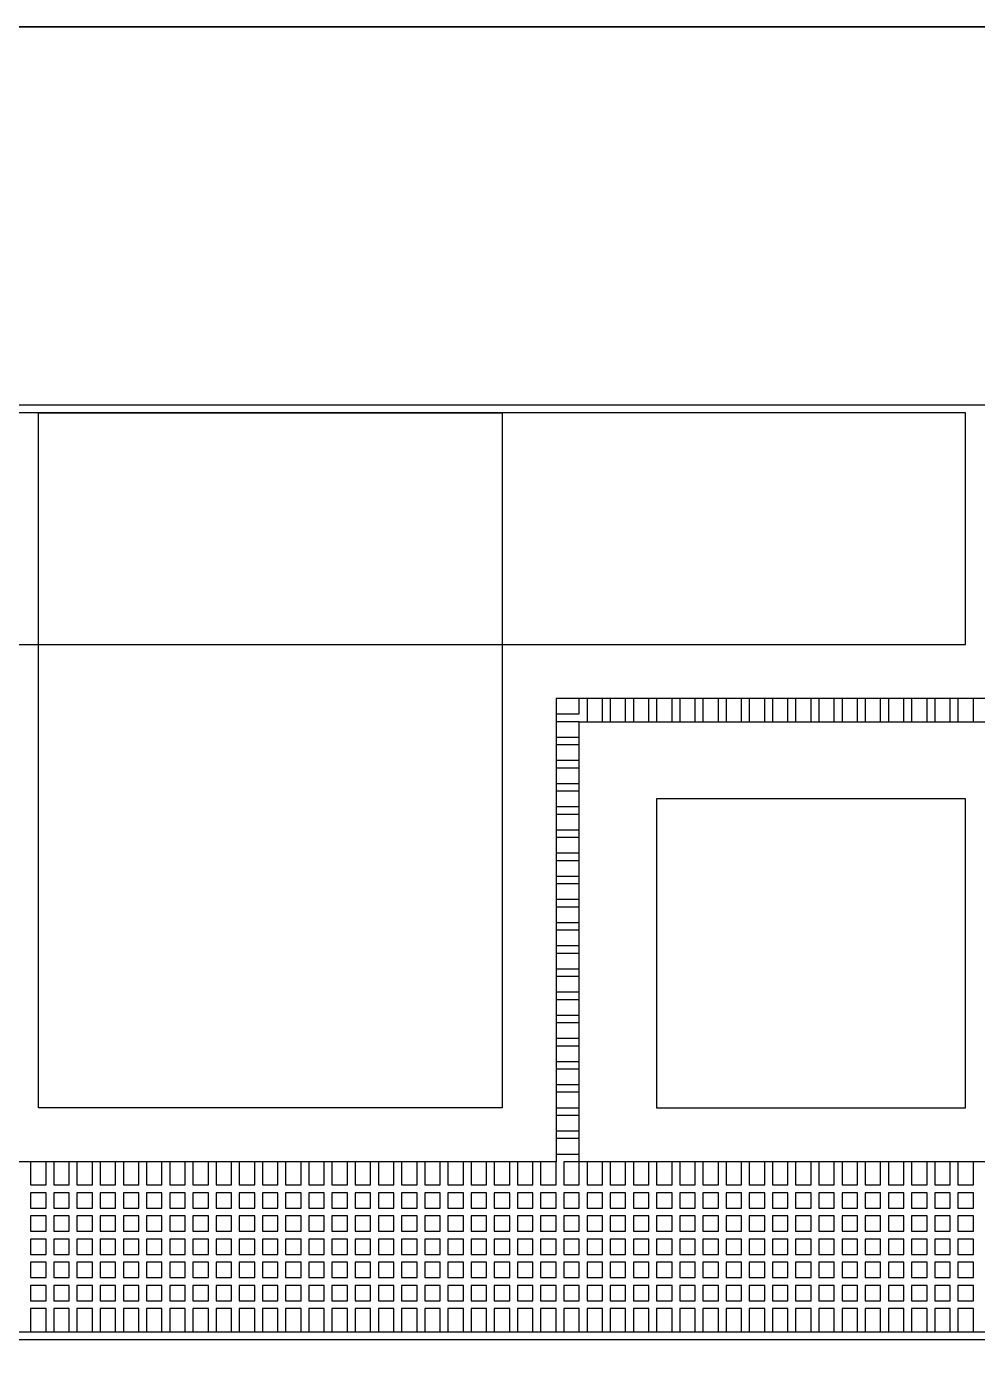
# Model space of a CAD drawing. Header units: millimetres. Extents: x 818 to 1306, y 1648 to 2013.
# Drawn here: x 956.1893 to 956.2508, y 1841.3461 to 1841.4327 of the extents above; entities that cross this region are included whole.
import ezdxf

# ---------------------------------------------------------------- set-up
doc = ezdxf.new("R2010")
doc.units = ezdxf.units.MM
doc.linetypes.add('CENTER', pattern=[2, 1.25, -0.25, 0.25, -0.25])
for name, color, linetype in [('111_000', 3, 'Continuous'), ('112_000', 3, 'Continuous'), ('113_000', 3, 'Continuous'), ('114_000', 3, 'Continuous'), ('192_000', 3, 'Continuous'), ('249_254', 3, 'Continuous'), ('center', 1, 'CENTER')]:
    doc.layers.add(name, color=color, linetype=linetype)
doc.layers.add('尺寸线 DIM', color=3, linetype='Continuous', lineweight=15)

# ---------------------------------------------------------------- blocks, each defined once
blk = doc.blocks.new('NV3006A1N_PAD')
at = {"layer": '111_000'}
for points in [[(-5.045, 0.2815), (-5.045, 0.2965), (-4.955, 0.2965), (-4.955, 0.2815), (-5.045, 0.2815)], [(-4.985, 0.2515), (-4.985, 0.2965), (-5.015, 0.2965), (-5.015, 0.2515), (-4.985, 0.2515)], [(-5.045, 0.2515), (-5.045, 0.2715), (-5.025, 0.2715), (-5.025, 0.2515), (-5.045, 0.2515)]]:
    blk.add_lwpolyline(points, dxfattribs=at)
at = {"layer": '112_000'}
for points in [[(-5.045, 0.2815), (-5.045, 0.2965), (-4.955, 0.2965), (-4.955, 0.2815), (-5.045, 0.2815)], [(-4.985, 0.2515), (-4.985, 0.2965), (-5.015, 0.2965), (-5.015, 0.2515), (-4.985, 0.2515)], [(-5.045, 0.2515), (-5.045, 0.2715), (-5.025, 0.2715), (-5.025, 0.2515), (-5.045, 0.2515)]]:
    blk.add_lwpolyline(points, dxfattribs=at)
at = {"layer": '113_000'}
for points in [[(-4.9405, 0.2965), (-4.9405, 0.237), (-5.0595, 0.237), (-5.0595, 0.248), (-5.02, 0.248), (-5.02, 0.2765), (-5.0485, 0.2765), (-5.0485, 0.248), (-5.0595, 0.248), (-5.0595, 0.2965), (-5.0485, 0.2965), (-5.0485, 0.278), (-5.0185, 0.278), (-5.0185, 0.248), (-4.9815, 0.248), (-4.9815, 0.278), (-4.9515, 0.278), (-4.9515, 0.2965), (-4.9405, 0.2965)], [(-5.045, 0.2815), (-5.045, 0.2965), (-4.955, 0.2965), (-4.955, 0.2815), (-5.045, 0.2815)], [(-4.985, 0.2515), (-4.985, 0.2965), (-5.015, 0.2965), (-5.015, 0.2515), (-4.985, 0.2515)], [(-5.045, 0.2515), (-5.045, 0.2715), (-5.025, 0.2715), (-5.025, 0.2515), (-5.045, 0.2515)]]:
    blk.add_lwpolyline(points, dxfattribs=at)
at = {"layer": '114_000'}
for points in [[(-5.045, 0.2815), (-5.045, 0.2965), (-4.955, 0.2965), (-4.955, 0.2815), (-5.045, 0.2815)], [(-4.985, 0.2515), (-4.985, 0.2965), (-5.015, 0.2965), (-5.015, 0.2515), (-4.985, 0.2515)], [(-5.0455, 0.2765), (-5.0455, 0.278), (-5.0445, 0.278), (-5.0445, 0.2765), (-5.0455, 0.2765)], [(-5.044, 0.2765), (-5.044, 0.278), (-5.043, 0.278), (-5.043, 0.2765), (-5.044, 0.2765)], [(-5.0425, 0.2765), (-5.0425, 0.278), (-5.0415, 0.278), (-5.0415, 0.2765), (-5.0425, 0.2765)], [(-5.041, 0.2765), (-5.041, 0.278), (-5.04, 0.278), (-5.04, 0.2765), (-5.041, 0.2765)], [(-5.0395, 0.2765), (-5.0395, 0.278), (-5.0385, 0.278), (-5.0385, 0.2765), (-5.0395, 0.2765)], [(-5.038, 0.2765), (-5.038, 0.278), (-5.037, 0.278), (-5.037, 0.2765), (-5.038, 0.2765)], [(-5.0365, 0.2765), (-5.0365, 0.278), (-5.0355, 0.278), (-5.0355, 0.2765), (-5.0365, 0.2765)], [(-5.035, 0.2765), (-5.035, 0.278), (-5.034, 0.278), (-5.034, 0.2765), (-5.035, 0.2765)], [(-5.0335, 0.2765), (-5.0335, 0.278), (-5.0325, 0.278), (-5.0325, 0.2765), (-5.0335, 0.2765)], [(-5.032, 0.2765), (-5.032, 0.278), (-5.031, 0.278), (-5.031, 0.2765), (-5.032, 0.2765)], [(-5.0305, 0.2765), (-5.0305, 0.278), (-5.0295, 0.278), (-5.0295, 0.2765), (-5.0305, 0.2765)], [(-5.029, 0.2765), (-5.029, 0.278), (-5.028, 0.278), (-5.028, 0.2765), (-5.029, 0.2765)], [(-5.0275, 0.2765), (-5.0275, 0.278), (-5.0265, 0.278), (-5.0265, 0.2765), (-5.0275, 0.2765)], [(-5.026, 0.2765), (-5.026, 0.278), (-5.025, 0.278), (-5.025, 0.2765), (-5.026, 0.2765)], [(-5.0245, 0.2765), (-5.0245, 0.278), (-5.0235, 0.278), (-5.0235, 0.2765), (-5.0245, 0.2765)], [(-5.023, 0.2765), (-5.023, 0.278), (-5.022, 0.278), (-5.022, 0.2765), (-5.023, 0.2765)], [(-5.0215, 0.2765), (-5.0215, 0.278), (-5.0205, 0.278), (-5.0205, 0.2765), (-5.0215, 0.2765)], [(-5.02, 0.277), (-5.02, 0.278), (-5.0185, 0.278), (-5.0185, 0.277), (-5.02, 0.277)], [(-5.02, 0.2755), (-5.02, 0.2765), (-5.0185, 0.2765), (-5.0185, 0.2755), (-5.02, 0.2755)], [(-5.02, 0.274), (-5.02, 0.275), (-5.0185, 0.275), (-5.0185, 0.274), (-5.02, 0.274)], [(-5.02, 0.2725), (-5.02, 0.2735), (-5.0185, 0.2735), (-5.0185, 0.2725), (-5.02, 0.2725)], [(-5.02, 0.271), (-5.02, 0.272), (-5.0185, 0.272), (-5.0185, 0.271), (-5.02, 0.271)], [(-5.045, 0.2515), (-5.045, 0.2715), (-5.025, 0.2715), (-5.025, 0.2515), (-5.045, 0.2515)], [(-5.02, 0.2695), (-5.02, 0.2705), (-5.0185, 0.2705), (-5.0185, 0.2695), (-5.02, 0.2695)], [(-5.02, 0.268), (-5.02, 0.269), (-5.0185, 0.269), (-5.0185, 0.268), (-5.02, 0.268)], [(-5.02, 0.2665), (-5.02, 0.2675), (-5.0185, 0.2675), (-5.0185, 0.2665), (-5.02, 0.2665)], [(-5.02, 0.265), (-5.02, 0.266), (-5.0185, 0.266), (-5.0185, 0.265), (-5.02, 0.265)], [(-5.02, 0.2635), (-5.02, 0.2645), (-5.0185, 0.2645), (-5.0185, 0.2635), (-5.02, 0.2635)], [(-5.02, 0.262), (-5.02, 0.263), (-5.0185, 0.263), (-5.0185, 0.262), (-5.02, 0.262)], [(-5.02, 0.2605), (-5.02, 0.2615), (-5.0185, 0.2615), (-5.0185, 0.2605), (-5.02, 0.2605)], [(-5.02, 0.259), (-5.02, 0.26), (-5.0185, 0.26), (-5.0185, 0.259), (-5.02, 0.259)], [(-5.02, 0.2575), (-5.02, 0.2585), (-5.0185, 0.2585), (-5.0185, 0.2575), (-5.02, 0.2575)], [(-5.02, 0.256), (-5.02, 0.257), (-5.0185, 0.257), (-5.0185, 0.256), (-5.02, 0.256)], [(-5.02, 0.2545), (-5.02, 0.2555), (-5.0185, 0.2555), (-5.0185, 0.2545), (-5.02, 0.2545)], [(-5.02, 0.253), (-5.02, 0.254), (-5.0185, 0.254), (-5.0185, 0.253), (-5.02, 0.253)], [(-5.02, 0.2515), (-5.02, 0.2525), (-5.0185, 0.2525), (-5.0185, 0.2515), (-5.02, 0.2515)], [(-5.02, 0.25), (-5.02, 0.251), (-5.0185, 0.251), (-5.0185, 0.25), (-5.02, 0.25)], [(-5.02, 0.2485), (-5.02, 0.2495), (-5.0185, 0.2495), (-5.0185, 0.2485), (-5.02, 0.2485)], [(-5.0455, 0.2465), (-5.0455, 0.248), (-5.0445, 0.248), (-5.0445, 0.2465), (-5.0455, 0.2465)], [(-5.044, 0.2465), (-5.044, 0.248), (-5.043, 0.248), (-5.043, 0.2465), (-5.044, 0.2465)], [(-5.0425, 0.2465), (-5.0425, 0.248), (-5.0415, 0.248), (-5.0415, 0.2465), (-5.0425, 0.2465)], [(-5.041, 0.2465), (-5.041, 0.248), (-5.04, 0.248), (-5.04, 0.2465), (-5.041, 0.2465)], [(-5.0395, 0.2465), (-5.0395, 0.248), (-5.0385, 0.248), (-5.0385, 0.2465), (-5.0395, 0.2465)], [(-5.038, 0.2465), (-5.038, 0.248), (-5.037, 0.248), (-5.037, 0.2465), (-5.038, 0.2465)], [(-5.0365, 0.2465), (-5.0365, 0.248), (-5.0355, 0.248), (-5.0355, 0.2465), (-5.0365, 0.2465)], [(-5.035, 0.2465), (-5.035, 0.248), (-5.034, 0.248), (-5.034, 0.2465), (-5.035, 0.2465)], [(-5.0335, 0.2465), (-5.0335, 0.248), (-5.0325, 0.248), (-5.0325, 0.2465), (-5.0335, 0.2465)], [(-5.032, 0.2465), (-5.032, 0.248), (-5.031, 0.248), (-5.031, 0.2465), (-5.032, 0.2465)], [(-5.0305, 0.2465), (-5.0305, 0.248), (-5.0295, 0.248), (-5.0295, 0.2465), (-5.0305, 0.2465)], [(-5.029, 0.2465), (-5.029, 0.248), (-5.028, 0.248), (-5.028, 0.2465), (-5.029, 0.2465)], [(-5.0275, 0.2465), (-5.0275, 0.248), (-5.0265, 0.248), (-5.0265, 0.2465), (-5.0275, 0.2465)], [(-5.026, 0.2465), (-5.026, 0.248), (-5.025, 0.248), (-5.025, 0.2465), (-5.026, 0.2465)], [(-5.0245, 0.2465), (-5.0245, 0.248), (-5.0235, 0.248), (-5.0235, 0.2465), (-5.0245, 0.2465)], [(-5.023, 0.2465), (-5.023, 0.248), (-5.022, 0.248), (-5.022, 0.2465), (-5.023, 0.2465)], [(-5.0215, 0.2465), (-5.0215, 0.248), (-5.0205, 0.248), (-5.0205, 0.2465), (-5.0215, 0.2465)], [(-5.02, 0.2465), (-5.02, 0.248), (-5.019, 0.248), (-5.019, 0.2465), (-5.02, 0.2465)], [(-5.0185, 0.2465), (-5.0185, 0.248), (-5.0175, 0.248), (-5.0175, 0.2465), (-5.0185, 0.2465)], [(-5.017, 0.2465), (-5.017, 0.248), (-5.016, 0.248), (-5.016, 0.2465), (-5.017, 0.2465)], [(-5.0155, 0.2465), (-5.0155, 0.248), (-5.0145, 0.248), (-5.0145, 0.2465), (-5.0155, 0.2465)], [(-5.014, 0.2465), (-5.014, 0.248), (-5.013, 0.248), (-5.013, 0.2465), (-5.014, 0.2465)], [(-5.0125, 0.2465), (-5.0125, 0.248), (-5.0115, 0.248), (-5.0115, 0.2465), (-5.0125, 0.2465)], [(-5.011, 0.2465), (-5.011, 0.248), (-5.01, 0.248), (-5.01, 0.2465), (-5.011, 0.2465)], [(-5.0095, 0.2465), (-5.0095, 0.248), (-5.0085, 0.248), (-5.0085, 0.2465), (-5.0095, 0.2465)], [(-5.008, 0.2465), (-5.008, 0.248), (-5.007, 0.248), (-5.007, 0.2465), (-5.008, 0.2465)], [(-5.0065, 0.2465), (-5.0065, 0.248), (-5.0055, 0.248), (-5.0055, 0.2465), (-5.0065, 0.2465)], [(-5.005, 0.2465), (-5.005, 0.248), (-5.004, 0.248), (-5.004, 0.2465), (-5.005, 0.2465)], [(-5.0035, 0.2465), (-5.0035, 0.248), (-5.0025, 0.248), (-5.0025, 0.2465), (-5.0035, 0.2465)], [(-5.002, 0.2465), (-5.002, 0.248), (-5.001, 0.248), (-5.001, 0.2465), (-5.002, 0.2465)], [(-5.0005, 0.2465), (-5.0005, 0.248), (-4.9995, 0.248), (-4.9995, 0.2465), (-5.0005, 0.2465)], [(-4.999, 0.2465), (-4.999, 0.248), (-4.998, 0.248), (-4.998, 0.2465), (-4.999, 0.2465)], [(-4.9975, 0.2465), (-4.9975, 0.248), (-4.9965, 0.248), (-4.9965, 0.2465), (-4.9975, 0.2465)], [(-4.996, 0.2465), (-4.996, 0.248), (-4.995, 0.248), (-4.995, 0.2465), (-4.996, 0.2465)], [(-4.9945, 0.2465), (-4.9945, 0.248), (-4.9935, 0.248), (-4.9935, 0.2465), (-4.9945, 0.2465)], [(-4.993, 0.2465), (-4.993, 0.248), (-4.992, 0.248), (-4.992, 0.2465), (-4.993, 0.2465)], [(-4.9915, 0.2465), (-4.9915, 0.248), (-4.9905, 0.248), (-4.9905, 0.2465), (-4.9915, 0.2465)], [(-4.99, 0.2465), (-4.99, 0.248), (-4.989, 0.248), (-4.989, 0.2465), (-4.99, 0.2465)], [(-4.9885, 0.2465), (-4.9885, 0.248), (-4.9875, 0.248), (-4.9875, 0.2465), (-4.9885, 0.2465)], [(-4.987, 0.2465), (-4.987, 0.248), (-4.986, 0.248), (-4.986, 0.2465), (-4.987, 0.2465)], [(-4.9855, 0.2465), (-4.9855, 0.248), (-4.9845, 0.248), (-4.9845, 0.2465), (-4.9855, 0.2465)], [(-5.0455, 0.245), (-5.0455, 0.246), (-5.0445, 0.246), (-5.0445, 0.245), (-5.0455, 0.245)], [(-5.044, 0.245), (-5.044, 0.246), (-5.043, 0.246), (-5.043, 0.245), (-5.044, 0.245)], [(-5.0425, 0.245), (-5.0425, 0.246), (-5.0415, 0.246), (-5.0415, 0.245), (-5.0425, 0.245)], [(-5.041, 0.245), (-5.041, 0.246), (-5.04, 0.246), (-5.04, 0.245), (-5.041, 0.245)], [(-5.0395, 0.245), (-5.0395, 0.246), (-5.0385, 0.246), (-5.0385, 0.245), (-5.0395, 0.245)], [(-5.038, 0.245), (-5.038, 0.246), (-5.037, 0.246), (-5.037, 0.245), (-5.038, 0.245)], [(-5.0365, 0.245), (-5.0365, 0.246), (-5.0355, 0.246), (-5.0355, 0.245), (-5.0365, 0.245)], [(-5.035, 0.245), (-5.035, 0.246), (-5.034, 0.246), (-5.034, 0.245), (-5.035, 0.245)], [(-5.0335, 0.245), (-5.0335, 0.246), (-5.0325, 0.246), (-5.0325, 0.245), (-5.0335, 0.245)], [(-5.032, 0.245), (-5.032, 0.246), (-5.031, 0.246), (-5.031, 0.245), (-5.032, 0.245)], [(-5.0305, 0.245), (-5.0305, 0.246), (-5.0295, 0.246), (-5.0295, 0.245), (-5.0305, 0.245)], [(-5.029, 0.245), (-5.029, 0.246), (-5.028, 0.246), (-5.028, 0.245), (-5.029, 0.245)], [(-5.0275, 0.245), (-5.0275, 0.246), (-5.0265, 0.246), (-5.0265, 0.245), (-5.0275, 0.245)], [(-5.026, 0.245), (-5.026, 0.246), (-5.025, 0.246), (-5.025, 0.245), (-5.026, 0.245)], [(-5.0245, 0.245), (-5.0245, 0.246), (-5.0235, 0.246), (-5.0235, 0.245), (-5.0245, 0.245)], [(-5.023, 0.245), (-5.023, 0.246), (-5.022, 0.246), (-5.022, 0.245), (-5.023, 0.245)], [(-5.0215, 0.245), (-5.0215, 0.246), (-5.0205, 0.246), (-5.0205, 0.245), (-5.0215, 0.245)], [(-5.02, 0.245), (-5.02, 0.246), (-5.019, 0.246), (-5.019, 0.245), (-5.02, 0.245)], [(-5.0185, 0.245), (-5.0185, 0.246), (-5.0175, 0.246), (-5.0175, 0.245), (-5.0185, 0.245)], [(-5.017, 0.245), (-5.017, 0.246), (-5.016, 0.246), (-5.016, 0.245), (-5.017, 0.245)], [(-5.0155, 0.245), (-5.0155, 0.246), (-5.0145, 0.246), (-5.0145, 0.245), (-5.0155, 0.245)], [(-5.014, 0.245), (-5.014, 0.246), (-5.013, 0.246), (-5.013, 0.245), (-5.014, 0.245)], [(-5.0125, 0.245), (-5.0125, 0.246), (-5.0115, 0.246), (-5.0115, 0.245), (-5.0125, 0.245)], [(-5.011, 0.245), (-5.011, 0.246), (-5.01, 0.246), (-5.01, 0.245), (-5.011, 0.245)], [(-5.0095, 0.245), (-5.0095, 0.246), (-5.0085, 0.246), (-5.0085, 0.245), (-5.0095, 0.245)], [(-5.008, 0.245), (-5.008, 0.246), (-5.007, 0.246), (-5.007, 0.245), (-5.008, 0.245)], [(-5.0065, 0.245), (-5.0065, 0.246), (-5.0055, 0.246), (-5.0055, 0.245), (-5.0065, 0.245)], [(-5.005, 0.245), (-5.005, 0.246), (-5.004, 0.246), (-5.004, 0.245), (-5.005, 0.245)], [(-5.0035, 0.245), (-5.0035, 0.246), (-5.0025, 0.246), (-5.0025, 0.245), (-5.0035, 0.245)], [(-5.002, 0.245), (-5.002, 0.246), (-5.001, 0.246), (-5.001, 0.245), (-5.002, 0.245)], [(-5.0005, 0.245), (-5.0005, 0.246), (-4.9995, 0.246), (-4.9995, 0.245), (-5.0005, 0.245)], [(-4.999, 0.245), (-4.999, 0.246), (-4.998, 0.246), (-4.998, 0.245), (-4.999, 0.245)], [(-4.9975, 0.245), (-4.9975, 0.246), (-4.9965, 0.246), (-4.9965, 0.245), (-4.9975, 0.245)], [(-4.996, 0.245), (-4.996, 0.246), (-4.995, 0.246), (-4.995, 0.245), (-4.996, 0.245)], [(-4.9945, 0.245), (-4.9945, 0.246), (-4.9935, 0.246), (-4.9935, 0.245), (-4.9945, 0.245)], [(-4.993, 0.245), (-4.993, 0.246), (-4.992, 0.246), (-4.992, 0.245), (-4.993, 0.245)], [(-4.9915, 0.245), (-4.9915, 0.246), (-4.9905, 0.246), (-4.9905, 0.245), (-4.9915, 0.245)], [(-4.99, 0.245), (-4.99, 0.246), (-4.989, 0.246), (-4.989, 0.245), (-4.99, 0.245)], [(-4.9885, 0.245), (-4.9885, 0.246), (-4.9875, 0.246), (-4.9875, 0.245), (-4.9885, 0.245)], [(-4.987, 0.245), (-4.987, 0.246), (-4.986, 0.246), (-4.986, 0.245), (-4.987, 0.245)], [(-4.9855, 0.245), (-4.9855, 0.246), (-4.9845, 0.246), (-4.9845, 0.245), (-4.9855, 0.245)], [(-5.0455, 0.2435), (-5.0455, 0.2445), (-5.0445, 0.2445), (-5.0445, 0.2435), (-5.0455, 0.2435)], [(-5.044, 0.2435), (-5.044, 0.2445), (-5.043, 0.2445), (-5.043, 0.2435), (-5.044, 0.2435)], [(-5.0425, 0.2435), (-5.0425, 0.2445), (-5.0415, 0.2445), (-5.0415, 0.2435), (-5.0425, 0.2435)], [(-5.041, 0.2435), (-5.041, 0.2445), (-5.04, 0.2445), (-5.04, 0.2435), (-5.041, 0.2435)], [(-5.0395, 0.2435), (-5.0395, 0.2445), (-5.0385, 0.2445), (-5.0385, 0.2435), (-5.0395, 0.2435)], [(-5.038, 0.2435), (-5.038, 0.2445), (-5.037, 0.2445), (-5.037, 0.2435), (-5.038, 0.2435)], [(-5.0365, 0.2435), (-5.0365, 0.2445), (-5.0355, 0.2445), (-5.0355, 0.2435), (-5.0365, 0.2435)], [(-5.035, 0.2435), (-5.035, 0.2445), (-5.034, 0.2445), (-5.034, 0.2435), (-5.035, 0.2435)], [(-5.0335, 0.2435), (-5.0335, 0.2445), (-5.0325, 0.2445), (-5.0325, 0.2435), (-5.0335, 0.2435)], [(-5.032, 0.2435), (-5.032, 0.2445), (-5.031, 0.2445), (-5.031, 0.2435), (-5.032, 0.2435)], [(-5.0305, 0.2435), (-5.0305, 0.2445), (-5.0295, 0.2445), (-5.0295, 0.2435), (-5.0305, 0.2435)], [(-5.029, 0.2435), (-5.029, 0.2445), (-5.028, 0.2445), (-5.028, 0.2435), (-5.029, 0.2435)], [(-5.0275, 0.2435), (-5.0275, 0.2445), (-5.0265, 0.2445), (-5.0265, 0.2435), (-5.0275, 0.2435)], [(-5.026, 0.2435), (-5.026, 0.2445), (-5.025, 0.2445), (-5.025, 0.2435), (-5.026, 0.2435)], [(-5.0245, 0.2435), (-5.0245, 0.2445), (-5.0235, 0.2445), (-5.0235, 0.2435), (-5.0245, 0.2435)], [(-5.023, 0.2435), (-5.023, 0.2445), (-5.022, 0.2445), (-5.022, 0.2435), (-5.023, 0.2435)], [(-5.0215, 0.2435), (-5.0215, 0.2445), (-5.0205, 0.2445), (-5.0205, 0.2435), (-5.0215, 0.2435)], [(-5.02, 0.2435), (-5.02, 0.2445), (-5.019, 0.2445), (-5.019, 0.2435), (-5.02, 0.2435)], [(-5.0185, 0.2435), (-5.0185, 0.2445), (-5.0175, 0.2445), (-5.0175, 0.2435), (-5.0185, 0.2435)], [(-5.017, 0.2435), (-5.017, 0.2445), (-5.016, 0.2445), (-5.016, 0.2435), (-5.017, 0.2435)], [(-5.0155, 0.2435), (-5.0155, 0.2445), (-5.0145, 0.2445), (-5.0145, 0.2435), (-5.0155, 0.2435)], [(-5.014, 0.2435), (-5.014, 0.2445), (-5.013, 0.2445), (-5.013, 0.2435), (-5.014, 0.2435)], [(-5.0125, 0.2435), (-5.0125, 0.2445), (-5.0115, 0.2445), (-5.0115, 0.2435), (-5.0125, 0.2435)], [(-5.011, 0.2435), (-5.011, 0.2445), (-5.01, 0.2445), (-5.01, 0.2435), (-5.011, 0.2435)], [(-5.0095, 0.2435), (-5.0095, 0.2445), (-5.0085, 0.2445), (-5.0085, 0.2435), (-5.0095, 0.2435)], [(-5.008, 0.2435), (-5.008, 0.2445), (-5.007, 0.2445), (-5.007, 0.2435), (-5.008, 0.2435)], [(-5.0065, 0.2435), (-5.0065, 0.2445), (-5.0055, 0.2445), (-5.0055, 0.2435), (-5.0065, 0.2435)], [(-5.005, 0.2435), (-5.005, 0.2445), (-5.004, 0.2445), (-5.004, 0.2435), (-5.005, 0.2435)], [(-5.0035, 0.2435), (-5.0035, 0.2445), (-5.0025, 0.2445), (-5.0025, 0.2435), (-5.0035, 0.2435)], [(-5.002, 0.2435), (-5.002, 0.2445), (-5.001, 0.2445), (-5.001, 0.2435), (-5.002, 0.2435)], [(-5.0005, 0.2435), (-5.0005, 0.2445), (-4.9995, 0.2445), (-4.9995, 0.2435), (-5.0005, 0.2435)], [(-4.999, 0.2435), (-4.999, 0.2445), (-4.998, 0.2445), (-4.998, 0.2435), (-4.999, 0.2435)], [(-4.9975, 0.2435), (-4.9975, 0.2445), (-4.9965, 0.2445), (-4.9965, 0.2435), (-4.9975, 0.2435)], [(-4.996, 0.2435), (-4.996, 0.2445), (-4.995, 0.2445), (-4.995, 0.2435), (-4.996, 0.2435)], [(-4.9945, 0.2435), (-4.9945, 0.2445), (-4.9935, 0.2445), (-4.9935, 0.2435), (-4.9945, 0.2435)], [(-4.993, 0.2435), (-4.993, 0.2445), (-4.992, 0.2445), (-4.992, 0.2435), (-4.993, 0.2435)], [(-4.9915, 0.2435), (-4.9915, 0.2445), (-4.9905, 0.2445), (-4.9905, 0.2435), (-4.9915, 0.2435)], [(-4.99, 0.2435), (-4.99, 0.2445), (-4.989, 0.2445), (-4.989, 0.2435), (-4.99, 0.2435)], [(-4.9885, 0.2435), (-4.9885, 0.2445), (-4.9875, 0.2445), (-4.9875, 0.2435), (-4.9885, 0.2435)], [(-4.987, 0.2435), (-4.987, 0.2445), (-4.986, 0.2445), (-4.986, 0.2435), (-4.987, 0.2435)], [(-4.9855, 0.2435), (-4.9855, 0.2445), (-4.9845, 0.2445), (-4.9845, 0.2435), (-4.9855, 0.2435)], [(-5.0455, 0.242), (-5.0455, 0.243), (-5.0445, 0.243), (-5.0445, 0.242), (-5.0455, 0.242)], [(-5.044, 0.242), (-5.044, 0.243), (-5.043, 0.243), (-5.043, 0.242), (-5.044, 0.242)], [(-5.0425, 0.242), (-5.0425, 0.243), (-5.0415, 0.243), (-5.0415, 0.242), (-5.0425, 0.242)], [(-5.041, 0.242), (-5.041, 0.243), (-5.04, 0.243), (-5.04, 0.242), (-5.041, 0.242)], [(-5.0395, 0.242), (-5.0395, 0.243), (-5.0385, 0.243), (-5.0385, 0.242), (-5.0395, 0.242)], [(-5.038, 0.242), (-5.038, 0.243), (-5.037, 0.243), (-5.037, 0.242), (-5.038, 0.242)], [(-5.0365, 0.242), (-5.0365, 0.243), (-5.0355, 0.243), (-5.0355, 0.242), (-5.0365, 0.242)], [(-5.035, 0.242), (-5.035, 0.243), (-5.034, 0.243), (-5.034, 0.242), (-5.035, 0.242)], [(-5.0335, 0.242), (-5.0335, 0.243), (-5.0325, 0.243), (-5.0325, 0.242), (-5.0335, 0.242)], [(-5.032, 0.242), (-5.032, 0.243), (-5.031, 0.243), (-5.031, 0.242), (-5.032, 0.242)], [(-5.0305, 0.242), (-5.0305, 0.243), (-5.0295, 0.243), (-5.0295, 0.242), (-5.0305, 0.242)], [(-5.029, 0.242), (-5.029, 0.243), (-5.028, 0.243), (-5.028, 0.242), (-5.029, 0.242)], [(-5.0275, 0.242), (-5.0275, 0.243), (-5.0265, 0.243), (-5.0265, 0.242), (-5.0275, 0.242)], [(-5.026, 0.242), (-5.026, 0.243), (-5.025, 0.243), (-5.025, 0.242), (-5.026, 0.242)], [(-5.0245, 0.242), (-5.0245, 0.243), (-5.0235, 0.243), (-5.0235, 0.242), (-5.0245, 0.242)], [(-5.023, 0.242), (-5.023, 0.243), (-5.022, 0.243), (-5.022, 0.242), (-5.023, 0.242)], [(-5.0215, 0.242), (-5.0215, 0.243), (-5.0205, 0.243), (-5.0205, 0.242), (-5.0215, 0.242)], [(-5.02, 0.242), (-5.02, 0.243), (-5.019, 0.243), (-5.019, 0.242), (-5.02, 0.242)], [(-5.0185, 0.242), (-5.0185, 0.243), (-5.0175, 0.243), (-5.0175, 0.242), (-5.0185, 0.242)], [(-5.017, 0.242), (-5.017, 0.243), (-5.016, 0.243), (-5.016, 0.242), (-5.017, 0.242)], [(-5.0155, 0.242), (-5.0155, 0.243), (-5.0145, 0.243), (-5.0145, 0.242), (-5.0155, 0.242)], [(-5.014, 0.242), (-5.014, 0.243), (-5.013, 0.243), (-5.013, 0.242), (-5.014, 0.242)], [(-5.0125, 0.242), (-5.0125, 0.243), (-5.0115, 0.243), (-5.0115, 0.242), (-5.0125, 0.242)], [(-5.011, 0.242), (-5.011, 0.243), (-5.01, 0.243), (-5.01, 0.242), (-5.011, 0.242)], [(-5.0095, 0.242), (-5.0095, 0.243), (-5.0085, 0.243), (-5.0085, 0.242), (-5.0095, 0.242)], [(-5.008, 0.242), (-5.008, 0.243), (-5.007, 0.243), (-5.007, 0.242), (-5.008, 0.242)], [(-5.0065, 0.242), (-5.0065, 0.243), (-5.0055, 0.243), (-5.0055, 0.242), (-5.0065, 0.242)], [(-5.005, 0.242), (-5.005, 0.243), (-5.004, 0.243), (-5.004, 0.242), (-5.005, 0.242)], [(-5.0035, 0.242), (-5.0035, 0.243), (-5.0025, 0.243), (-5.0025, 0.242), (-5.0035, 0.242)], [(-5.002, 0.242), (-5.002, 0.243), (-5.001, 0.243), (-5.001, 0.242), (-5.002, 0.242)], [(-5.0005, 0.242), (-5.0005, 0.243), (-4.9995, 0.243), (-4.9995, 0.242), (-5.0005, 0.242)], [(-4.999, 0.242), (-4.999, 0.243), (-4.998, 0.243), (-4.998, 0.242), (-4.999, 0.242)], [(-4.9975, 0.242), (-4.9975, 0.243), (-4.9965, 0.243), (-4.9965, 0.242), (-4.9975, 0.242)], [(-4.996, 0.242), (-4.996, 0.243), (-4.995, 0.243), (-4.995, 0.242), (-4.996, 0.242)], [(-4.9945, 0.242), (-4.9945, 0.243), (-4.9935, 0.243), (-4.9935, 0.242), (-4.9945, 0.242)], [(-4.993, 0.242), (-4.993, 0.243), (-4.992, 0.243), (-4.992, 0.242), (-4.993, 0.242)], [(-4.9915, 0.242), (-4.9915, 0.243), (-4.9905, 0.243), (-4.9905, 0.242), (-4.9915, 0.242)], [(-4.99, 0.242), (-4.99, 0.243), (-4.989, 0.243), (-4.989, 0.242), (-4.99, 0.242)], [(-4.9885, 0.242), (-4.9885, 0.243), (-4.9875, 0.243), (-4.9875, 0.242), (-4.9885, 0.242)], [(-4.987, 0.242), (-4.987, 0.243), (-4.986, 0.243), (-4.986, 0.242), (-4.987, 0.242)], [(-4.9855, 0.242), (-4.9855, 0.243), (-4.9845, 0.243), (-4.9845, 0.242), (-4.9855, 0.242)], [(-5.0455, 0.2405), (-5.0455, 0.2415), (-5.0445, 0.2415), (-5.0445, 0.2405), (-5.0455, 0.2405)], [(-5.044, 0.2405), (-5.044, 0.2415), (-5.043, 0.2415), (-5.043, 0.2405), (-5.044, 0.2405)], [(-5.0425, 0.2405), (-5.0425, 0.2415), (-5.0415, 0.2415), (-5.0415, 0.2405), (-5.0425, 0.2405)], [(-5.041, 0.2405), (-5.041, 0.2415), (-5.04, 0.2415), (-5.04, 0.2405), (-5.041, 0.2405)], [(-5.0395, 0.2405), (-5.0395, 0.2415), (-5.0385, 0.2415), (-5.0385, 0.2405), (-5.0395, 0.2405)], [(-5.038, 0.2405), (-5.038, 0.2415), (-5.037, 0.2415), (-5.037, 0.2405), (-5.038, 0.2405)], [(-5.0365, 0.2405), (-5.0365, 0.2415), (-5.0355, 0.2415), (-5.0355, 0.2405), (-5.0365, 0.2405)], [(-5.035, 0.2405), (-5.035, 0.2415), (-5.034, 0.2415), (-5.034, 0.2405), (-5.035, 0.2405)], [(-5.0335, 0.2405), (-5.0335, 0.2415), (-5.0325, 0.2415), (-5.0325, 0.2405), (-5.0335, 0.2405)], [(-5.032, 0.2405), (-5.032, 0.2415), (-5.031, 0.2415), (-5.031, 0.2405), (-5.032, 0.2405)], [(-5.0305, 0.2405), (-5.0305, 0.2415), (-5.0295, 0.2415), (-5.0295, 0.2405), (-5.0305, 0.2405)], [(-5.029, 0.2405), (-5.029, 0.2415), (-5.028, 0.2415), (-5.028, 0.2405), (-5.029, 0.2405)], [(-5.0275, 0.2405), (-5.0275, 0.2415), (-5.0265, 0.2415), (-5.0265, 0.2405), (-5.0275, 0.2405)], [(-5.026, 0.2405), (-5.026, 0.2415), (-5.025, 0.2415), (-5.025, 0.2405), (-5.026, 0.2405)], [(-5.0245, 0.2405), (-5.0245, 0.2415), (-5.0235, 0.2415), (-5.0235, 0.2405), (-5.0245, 0.2405)], [(-5.023, 0.2405), (-5.023, 0.2415), (-5.022, 0.2415), (-5.022, 0.2405), (-5.023, 0.2405)], [(-5.0215, 0.2405), (-5.0215, 0.2415), (-5.0205, 0.2415), (-5.0205, 0.2405), (-5.0215, 0.2405)], [(-5.02, 0.2405), (-5.02, 0.2415), (-5.019, 0.2415), (-5.019, 0.2405), (-5.02, 0.2405)], [(-5.0185, 0.2405), (-5.0185, 0.2415), (-5.0175, 0.2415), (-5.0175, 0.2405), (-5.0185, 0.2405)], [(-5.017, 0.2405), (-5.017, 0.2415), (-5.016, 0.2415), (-5.016, 0.2405), (-5.017, 0.2405)], [(-5.0155, 0.2405), (-5.0155, 0.2415), (-5.0145, 0.2415), (-5.0145, 0.2405), (-5.0155, 0.2405)], [(-5.014, 0.2405), (-5.014, 0.2415), (-5.013, 0.2415), (-5.013, 0.2405), (-5.014, 0.2405)], [(-5.0125, 0.2405), (-5.0125, 0.2415), (-5.0115, 0.2415), (-5.0115, 0.2405), (-5.0125, 0.2405)], [(-5.011, 0.2405), (-5.011, 0.2415), (-5.01, 0.2415), (-5.01, 0.2405), (-5.011, 0.2405)], [(-5.0095, 0.2405), (-5.0095, 0.2415), (-5.0085, 0.2415), (-5.0085, 0.2405), (-5.0095, 0.2405)], [(-5.008, 0.2405), (-5.008, 0.2415), (-5.007, 0.2415), (-5.007, 0.2405), (-5.008, 0.2405)], [(-5.0065, 0.2405), (-5.0065, 0.2415), (-5.0055, 0.2415), (-5.0055, 0.2405), (-5.0065, 0.2405)], [(-5.005, 0.2405), (-5.005, 0.2415), (-5.004, 0.2415), (-5.004, 0.2405), (-5.005, 0.2405)], [(-5.0035, 0.2405), (-5.0035, 0.2415), (-5.0025, 0.2415), (-5.0025, 0.2405), (-5.0035, 0.2405)], [(-5.002, 0.2405), (-5.002, 0.2415), (-5.001, 0.2415), (-5.001, 0.2405), (-5.002, 0.2405)], [(-5.0005, 0.2405), (-5.0005, 0.2415), (-4.9995, 0.2415), (-4.9995, 0.2405), (-5.0005, 0.2405)], [(-4.999, 0.2405), (-4.999, 0.2415), (-4.998, 0.2415), (-4.998, 0.2405), (-4.999, 0.2405)], [(-4.9975, 0.2405), (-4.9975, 0.2415), (-4.9965, 0.2415), (-4.9965, 0.2405), (-4.9975, 0.2405)], [(-4.996, 0.2405), (-4.996, 0.2415), (-4.995, 0.2415), (-4.995, 0.2405), (-4.996, 0.2405)], [(-4.9945, 0.2405), (-4.9945, 0.2415), (-4.9935, 0.2415), (-4.9935, 0.2405), (-4.9945, 0.2405)], [(-4.993, 0.2405), (-4.993, 0.2415), (-4.992, 0.2415), (-4.992, 0.2405), (-4.993, 0.2405)], [(-4.9915, 0.2405), (-4.9915, 0.2415), (-4.9905, 0.2415), (-4.9905, 0.2405), (-4.9915, 0.2405)], [(-4.99, 0.2405), (-4.99, 0.2415), (-4.989, 0.2415), (-4.989, 0.2405), (-4.99, 0.2405)], [(-4.9885, 0.2405), (-4.9885, 0.2415), (-4.9875, 0.2415), (-4.9875, 0.2405), (-4.9885, 0.2405)], [(-4.987, 0.2405), (-4.987, 0.2415), (-4.986, 0.2415), (-4.986, 0.2405), (-4.987, 0.2405)], [(-4.9855, 0.2405), (-4.9855, 0.2415), (-4.9845, 0.2415), (-4.9845, 0.2405), (-4.9855, 0.2405)], [(-5.0455, 0.239), (-5.0455, 0.24), (-5.0445, 0.24), (-5.0445, 0.239), (-5.0455, 0.239)], [(-5.044, 0.239), (-5.044, 0.24), (-5.043, 0.24), (-5.043, 0.239), (-5.044, 0.239)], [(-5.0425, 0.239), (-5.0425, 0.24), (-5.0415, 0.24), (-5.0415, 0.239), (-5.0425, 0.239)], [(-5.041, 0.239), (-5.041, 0.24), (-5.04, 0.24), (-5.04, 0.239), (-5.041, 0.239)], [(-5.0395, 0.239), (-5.0395, 0.24), (-5.0385, 0.24), (-5.0385, 0.239), (-5.0395, 0.239)], [(-5.038, 0.239), (-5.038, 0.24), (-5.037, 0.24), (-5.037, 0.239), (-5.038, 0.239)], [(-5.0365, 0.239), (-5.0365, 0.24), (-5.0355, 0.24), (-5.0355, 0.239), (-5.0365, 0.239)], [(-5.035, 0.239), (-5.035, 0.24), (-5.034, 0.24), (-5.034, 0.239), (-5.035, 0.239)], [(-5.0335, 0.239), (-5.0335, 0.24), (-5.0325, 0.24), (-5.0325, 0.239), (-5.0335, 0.239)], [(-5.032, 0.239), (-5.032, 0.24), (-5.031, 0.24), (-5.031, 0.239), (-5.032, 0.239)], [(-5.0305, 0.239), (-5.0305, 0.24), (-5.0295, 0.24), (-5.0295, 0.239), (-5.0305, 0.239)], [(-5.029, 0.239), (-5.029, 0.24), (-5.028, 0.24), (-5.028, 0.239), (-5.029, 0.239)], [(-5.0275, 0.239), (-5.0275, 0.24), (-5.0265, 0.24), (-5.0265, 0.239), (-5.0275, 0.239)], [(-5.026, 0.239), (-5.026, 0.24), (-5.025, 0.24), (-5.025, 0.239), (-5.026, 0.239)], [(-5.0245, 0.239), (-5.0245, 0.24), (-5.0235, 0.24), (-5.0235, 0.239), (-5.0245, 0.239)], [(-5.023, 0.239), (-5.023, 0.24), (-5.022, 0.24), (-5.022, 0.239), (-5.023, 0.239)], [(-5.0215, 0.239), (-5.0215, 0.24), (-5.0205, 0.24), (-5.0205, 0.239), (-5.0215, 0.239)], [(-5.02, 0.239), (-5.02, 0.24), (-5.019, 0.24), (-5.019, 0.239), (-5.02, 0.239)], [(-5.0185, 0.239), (-5.0185, 0.24), (-5.0175, 0.24), (-5.0175, 0.239), (-5.0185, 0.239)], [(-5.017, 0.239), (-5.017, 0.24), (-5.016, 0.24), (-5.016, 0.239), (-5.017, 0.239)], [(-5.0155, 0.239), (-5.0155, 0.24), (-5.0145, 0.24), (-5.0145, 0.239), (-5.0155, 0.239)], [(-5.014, 0.239), (-5.014, 0.24), (-5.013, 0.24), (-5.013, 0.239), (-5.014, 0.239)], [(-5.0125, 0.239), (-5.0125, 0.24), (-5.0115, 0.24), (-5.0115, 0.239), (-5.0125, 0.239)], [(-5.011, 0.239), (-5.011, 0.24), (-5.01, 0.24), (-5.01, 0.239), (-5.011, 0.239)], [(-5.0095, 0.239), (-5.0095, 0.24), (-5.0085, 0.24), (-5.0085, 0.239), (-5.0095, 0.239)], [(-5.008, 0.239), (-5.008, 0.24), (-5.007, 0.24), (-5.007, 0.239), (-5.008, 0.239)], [(-5.0065, 0.239), (-5.0065, 0.24), (-5.0055, 0.24), (-5.0055, 0.239), (-5.0065, 0.239)], [(-5.005, 0.239), (-5.005, 0.24), (-5.004, 0.24), (-5.004, 0.239), (-5.005, 0.239)], [(-5.0035, 0.239), (-5.0035, 0.24), (-5.0025, 0.24), (-5.0025, 0.239), (-5.0035, 0.239)], [(-5.002, 0.239), (-5.002, 0.24), (-5.001, 0.24), (-5.001, 0.239), (-5.002, 0.239)], [(-5.0005, 0.239), (-5.0005, 0.24), (-4.9995, 0.24), (-4.9995, 0.239), (-5.0005, 0.239)], [(-4.999, 0.239), (-4.999, 0.24), (-4.998, 0.24), (-4.998, 0.239), (-4.999, 0.239)], [(-4.9975, 0.239), (-4.9975, 0.24), (-4.9965, 0.24), (-4.9965, 0.239), (-4.9975, 0.239)], [(-4.996, 0.239), (-4.996, 0.24), (-4.995, 0.24), (-4.995, 0.239), (-4.996, 0.239)], [(-4.9945, 0.239), (-4.9945, 0.24), (-4.9935, 0.24), (-4.9935, 0.239), (-4.9945, 0.239)], [(-4.993, 0.239), (-4.993, 0.24), (-4.992, 0.24), (-4.992, 0.239), (-4.993, 0.239)], [(-4.9915, 0.239), (-4.9915, 0.24), (-4.9905, 0.24), (-4.9905, 0.239), (-4.9915, 0.239)], [(-4.99, 0.239), (-4.99, 0.24), (-4.989, 0.24), (-4.989, 0.239), (-4.99, 0.239)], [(-4.9885, 0.239), (-4.9885, 0.24), (-4.9875, 0.24), (-4.9875, 0.239), (-4.9885, 0.239)], [(-4.987, 0.239), (-4.987, 0.24), (-4.986, 0.24), (-4.986, 0.239), (-4.987, 0.239)], [(-4.9855, 0.239), (-4.9855, 0.24), (-4.9845, 0.24), (-4.9845, 0.239), (-4.9855, 0.239)], [(-5.0455, 0.237), (-5.0455, 0.2385), (-5.0445, 0.2385), (-5.0445, 0.237), (-5.0455, 0.237)], [(-5.044, 0.237), (-5.044, 0.2385), (-5.043, 0.2385), (-5.043, 0.237), (-5.044, 0.237)], [(-5.0425, 0.237), (-5.0425, 0.2385), (-5.0415, 0.2385), (-5.0415, 0.237), (-5.0425, 0.237)], [(-5.041, 0.237), (-5.041, 0.2385), (-5.04, 0.2385), (-5.04, 0.237), (-5.041, 0.237)], [(-5.0395, 0.237), (-5.0395, 0.2385), (-5.0385, 0.2385), (-5.0385, 0.237), (-5.0395, 0.237)], [(-5.038, 0.237), (-5.038, 0.2385), (-5.037, 0.2385), (-5.037, 0.237), (-5.038, 0.237)], [(-5.0365, 0.237), (-5.0365, 0.2385), (-5.0355, 0.2385), (-5.0355, 0.237), (-5.0365, 0.237)], [(-5.035, 0.237), (-5.035, 0.2385), (-5.034, 0.2385), (-5.034, 0.237), (-5.035, 0.237)], [(-5.0335, 0.237), (-5.0335, 0.2385), (-5.0325, 0.2385), (-5.0325, 0.237), (-5.0335, 0.237)], [(-5.032, 0.237), (-5.032, 0.2385), (-5.031, 0.2385), (-5.031, 0.237), (-5.032, 0.237)], [(-5.0305, 0.237), (-5.0305, 0.2385), (-5.0295, 0.2385), (-5.0295, 0.237), (-5.0305, 0.237)], [(-5.029, 0.237), (-5.029, 0.2385), (-5.028, 0.2385), (-5.028, 0.237), (-5.029, 0.237)], [(-5.0275, 0.237), (-5.0275, 0.2385), (-5.0265, 0.2385), (-5.0265, 0.237), (-5.0275, 0.237)], [(-5.026, 0.237), (-5.026, 0.2385), (-5.025, 0.2385), (-5.025, 0.237), (-5.026, 0.237)], [(-5.0245, 0.237), (-5.0245, 0.2385), (-5.0235, 0.2385), (-5.0235, 0.237), (-5.0245, 0.237)], [(-5.023, 0.237), (-5.023, 0.2385), (-5.022, 0.2385), (-5.022, 0.237), (-5.023, 0.237)], [(-5.0215, 0.237), (-5.0215, 0.2385), (-5.0205, 0.2385), (-5.0205, 0.237), (-5.0215, 0.237)], [(-5.02, 0.237), (-5.02, 0.2385), (-5.019, 0.2385), (-5.019, 0.237), (-5.02, 0.237)], [(-5.0185, 0.237), (-5.0185, 0.2385), (-5.0175, 0.2385), (-5.0175, 0.237), (-5.0185, 0.237)], [(-5.017, 0.237), (-5.017, 0.2385), (-5.016, 0.2385), (-5.016, 0.237), (-5.017, 0.237)], [(-5.0155, 0.237), (-5.0155, 0.2385), (-5.0145, 0.2385), (-5.0145, 0.237), (-5.0155, 0.237)], [(-5.014, 0.237), (-5.014, 0.2385), (-5.013, 0.2385), (-5.013, 0.237), (-5.014, 0.237)], [(-5.0125, 0.237), (-5.0125, 0.2385), (-5.0115, 0.2385), (-5.0115, 0.237), (-5.0125, 0.237)], [(-5.011, 0.237), (-5.011, 0.2385), (-5.01, 0.2385), (-5.01, 0.237), (-5.011, 0.237)], [(-5.0095, 0.237), (-5.0095, 0.2385), (-5.0085, 0.2385), (-5.0085, 0.237), (-5.0095, 0.237)], [(-5.008, 0.237), (-5.008, 0.2385), (-5.007, 0.2385), (-5.007, 0.237), (-5.008, 0.237)], [(-5.0065, 0.237), (-5.0065, 0.2385), (-5.0055, 0.2385), (-5.0055, 0.237), (-5.0065, 0.237)], [(-5.005, 0.237), (-5.005, 0.2385), (-5.004, 0.2385), (-5.004, 0.237), (-5.005, 0.237)], [(-5.0035, 0.237), (-5.0035, 0.2385), (-5.0025, 0.2385), (-5.0025, 0.237), (-5.0035, 0.237)], [(-5.002, 0.237), (-5.002, 0.2385), (-5.001, 0.2385), (-5.001, 0.237), (-5.002, 0.237)], [(-5.0005, 0.237), (-5.0005, 0.2385), (-4.9995, 0.2385), (-4.9995, 0.237), (-5.0005, 0.237)], [(-4.999, 0.237), (-4.999, 0.2385), (-4.998, 0.2385), (-4.998, 0.237), (-4.999, 0.237)], [(-4.9975, 0.237), (-4.9975, 0.2385), (-4.9965, 0.2385), (-4.9965, 0.237), (-4.9975, 0.237)], [(-4.996, 0.237), (-4.996, 0.2385), (-4.995, 0.2385), (-4.995, 0.237), (-4.996, 0.237)], [(-4.9945, 0.237), (-4.9945, 0.2385), (-4.9935, 0.2385), (-4.9935, 0.237), (-4.9945, 0.237)], [(-4.993, 0.237), (-4.993, 0.2385), (-4.992, 0.2385), (-4.992, 0.237), (-4.993, 0.237)], [(-4.9915, 0.237), (-4.9915, 0.2385), (-4.9905, 0.2385), (-4.9905, 0.237), (-4.9915, 0.237)], [(-4.99, 0.237), (-4.99, 0.2385), (-4.989, 0.2385), (-4.989, 0.237), (-4.99, 0.237)], [(-4.9885, 0.237), (-4.9885, 0.2385), (-4.9875, 0.2385), (-4.9875, 0.237), (-4.9885, 0.237)], [(-4.987, 0.237), (-4.987, 0.2385), (-4.986, 0.2385), (-4.986, 0.237), (-4.987, 0.237)], [(-4.9855, 0.237), (-4.9855, 0.2385), (-4.9845, 0.2385), (-4.9845, 0.237), (-4.9855, 0.237)]]:
    blk.add_lwpolyline(points, dxfattribs=at)
at = {"layer": '192_000'}
blk.add_lwpolyline([(-5.06, 0.2365), (-5.06, 0.297), (-4.94, 0.297), (-4.94, 0.2365), (-5.06, 0.2365)], dxfattribs=at)
at = {"layer": '249_254'}
blk.add_lwpolyline([(-5.36, -0.3215), (-5.36, 0.3215), (5.36, 0.3215), (5.36, -0.3215), (-5.36, -0.3215)], dxfattribs=at)
blk = doc.blocks.new('AR_IC_ALL')
at = {"layer": 'center'}
blk.add_lwpolyline([(0, 0), (10.72, 0), (10.72, 0.643), (0, 0.643), (0, 0)], dxfattribs=at)
blk.add_blockref('NV3006A1N_PAD', (5.36, 0.3215))
blk = doc.blocks.new('A$C579B7D62')
at = {"color": 6, "xscale": -1}
blk.add_blockref('AR_IC_ALL', (5.36, -66.2988), dxfattribs=at)

msp = doc.modelspace()

# ---------------------------------------------------------------- block references
at = {"layer": '尺寸线 DIM', "color": 0, "ltscale": 5}
msp.add_blockref('A$C579B7D62', (951.20504, 1907.088522), dxfattribs=at)

doc.saveas('drawing.dxf')
